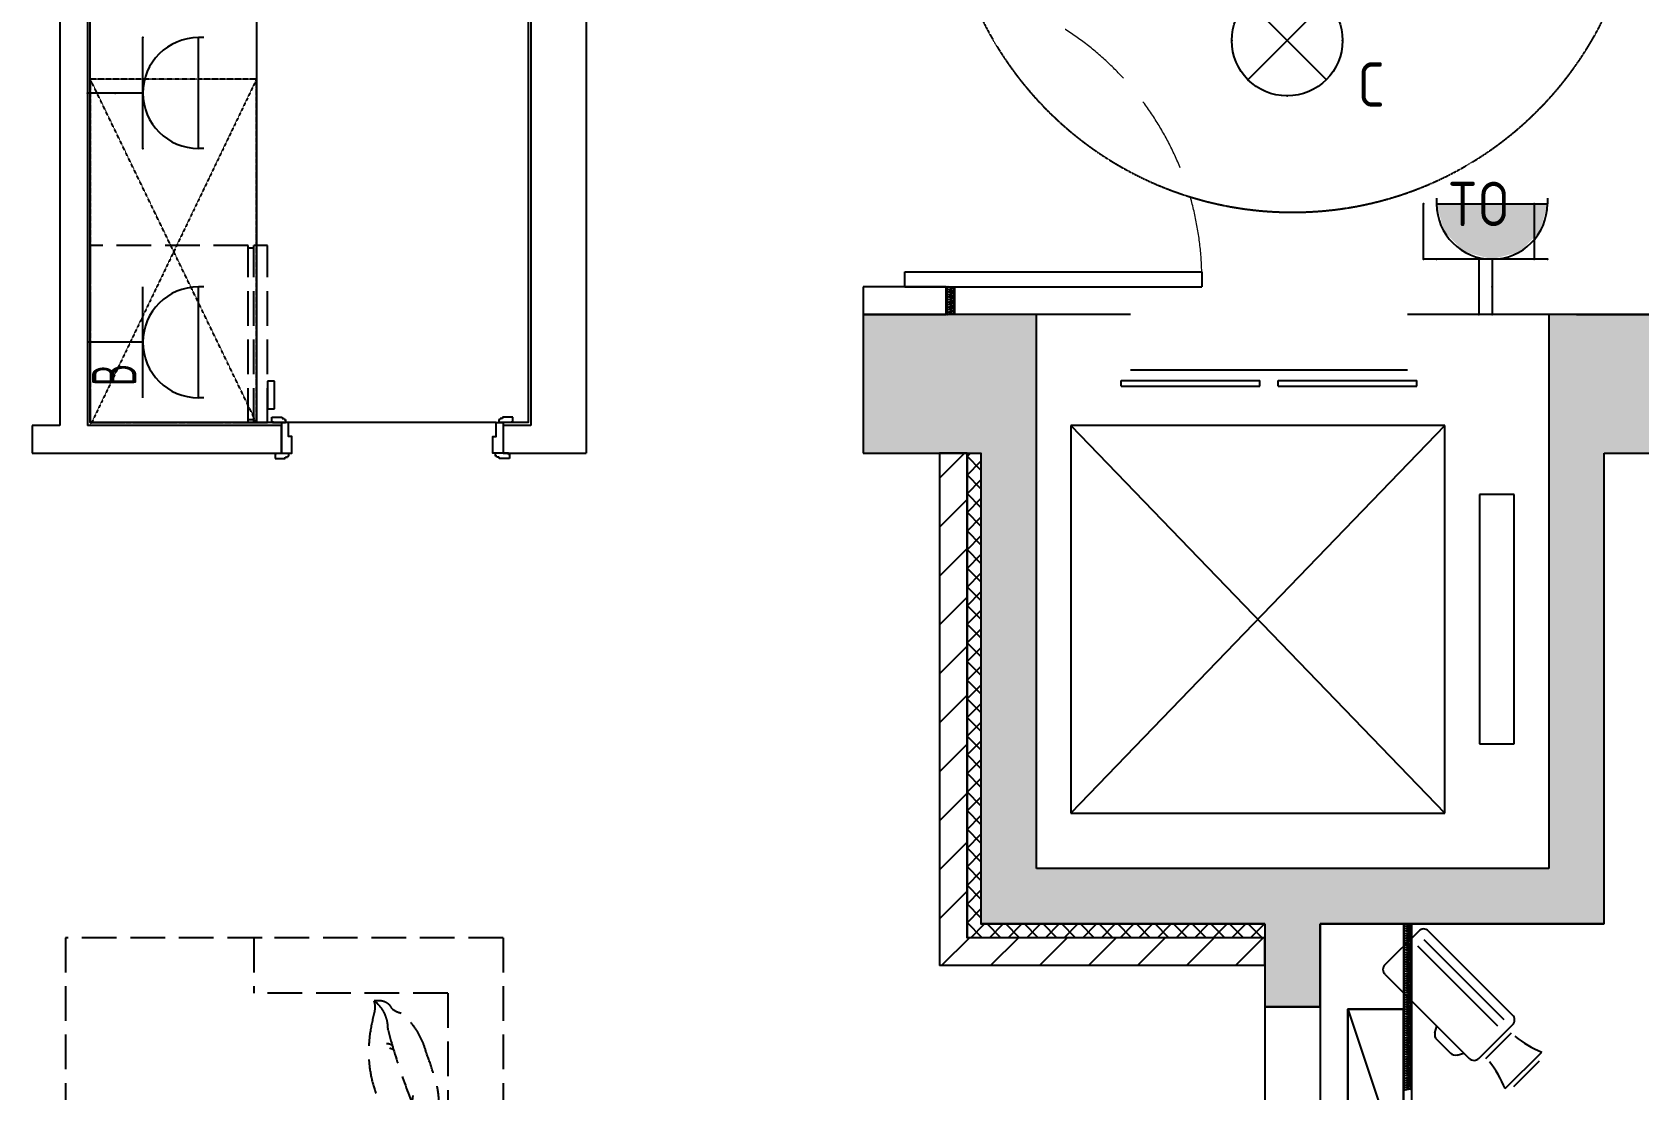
# Model space of a CAD drawing. Header units: millimetres. Extents: x -28014 to 297841, y -81741 to 47579.
# Drawn here: x 86633 to 92433, y 7132 to 10952 of the extents above; entities that cross this region are included whole.
import ezdxf
from ezdxf.enums import TextEntityAlignment as Align

# ---------------------------------------------------------------- set-up
doc = ezdxf.new("R2010")
doc.units = ezdxf.units.MM
doc.header["$MEASUREMENT"] = 0
for name, pattern in [('00-TK-A0$0$ax-d-a$0$Ax-41-Pr$0$Ax-41-Pr$0$HIDDEN2', [0.1875, 0.125, -0.0625]), ('__DASH', [0.35, 0.25, -0.1]), ('DASH', [0.35, 0.25, -0.1])]:
    doc.linetypes.add(name, pattern=pattern)
for name, color, linetype in [('A-墙体-填充墙', 4, 'Continuous'), ('A-墙体-砖墙', 4, 'Continuous'), ('A-墙体-面层', 6, 'Continuous'), ('A-楼面-楼梯', 2, 'Continuous'), ('A-注释-填充', 8, 'Continuous'), ('A-电气-洞口', 171, 'Continuous'), ('A-立面-填充1', 8, 'Continuous'), ('AR9-剪力墙（柱）填充', 250, 'Continuous'), ('AR9-剪力墙（柱）线', 6, 'Continuous'), ('AR9-墙线', 160, 'Continuous'), ('AR9-电梯', 14, 'Continuous'), ('C-sheet(通用-图框)', 7, 'Continuous'), ('DS-4BS-墙体完成面', 20, 'Continuous'), ('EM-强电图标', 14, 'Continuous'), ('EQUIP-插座', 4, 'Continuous'), ('EQUIP-照明', 3, 'Continuous'), ('EQUIP-通讯', 4, 'Continuous'), ('FC-平面高差线', 144, 'Continuous'), ('FF-厨卫（地坪隐）', 31, 'Continuous'), ('FF-活动家具', 51, 'Continuous'), ('FF-门', 20, 'Continuous'), ('FF-门套', 20, 'Continuous'), ('PUB_HATCH', 8, 'Continuous'), ('RC-天花轮廓线', 30, 'Continuous')]:
    doc.layers.add(name, color=color, linetype=linetype)
doc.styles.add('_TEL_ATTDEF', font='GBENOR', dxfattribs={"width": 0.8, "height": 3, "bigfont": 'GBCBIG'})
doc.styles.add('_TEL_DIM', font='', dxfattribs={"width": 0.8, "height": 3.5})
doc.styles.get("Standard").update_dxf_attribs({"font": 'arial.ttf'})
doc.styles.add('标注', font='hzs.shx', dxfattribs={"width": 0.7, "bigfont": 'hztxt.shx'})
doc.styles.get('_TEL_DIM').set_extended_font_data('SimSun')
pattern_1 = [(45, (92733.22, 15171.26), (-88.3884, 88.3884), [])]

# ---------------------------------------------------------------- blocks, each defined once
blk = doc.blocks.new('bingxiang')
at = {"layer": 'FF-活动家具', "linetype": '__DASH', "ltscale": 500}
for p, q in [((70679.6, -68761.1), (70679.5, -69331.1)), ((71319.5, -68761.1), (70679.6, -68761.1)), ((71319.5, -69331.1), (71319.5, -68761.1)), ((70679.5, -69331.1), (71319.5, -69331.1)), ((70679.5, -69351.1), (70679.5, -69401.1)), ((70679.5, -69351.1), (71319.5, -69351.1)), ((70689.5, -69351.1), (70689.5, -69331.1)), ((71309.5, -69351.1), (71309.5, -69331.1)), ((71319.5, -69401.1), (71319.5, -69351.1)), ((70679.5, -69401.1), (71319.5, -69401.1))]:
    blk.add_line(p, q, dxfattribs=at)
blk.add_lwpolyline([(70729.5, -69401.1), (70729.5, -69426.1), (70829.5, -69426.1), (70829.5, -69401.1)], close=True, dxfattribs=at)
blk = doc.blocks.new('L沙发2650')
at = {"layer": 'FF-活动家具', "linetype": '__DASH', "ltscale": 500}
for p, q in [((0, 2650), (0, 0)), ((0, 2650), (870, 2650)), ((870, 2650), (1580, 2650)), ((900, 2650), (900, 2450)), ((1580, 2650), (1580, 1850)), ((200, 2450), (900, 2450)), ((200, 2450), (200, 200)), ((200, 1850), (900, 1850)), ((900, 1850), (1580, 1850)), ((900, 1850), (900, 200)), ((900, 975), (415.5, 975)), ((200, 200), (900, 200)), ((900, 200), (900, 0)), ((0, 0), (900, 0))]:
    blk.add_line(p, q, dxfattribs=at)
at = {"layer": 'FF-活动家具', "linetype": '__DASH', "ltscale": 500, "extrusion": (0, 0, -1)}
for centre, major_axis, start_param, end_param in [((-142, 2402.6), (-559.3, 391.4), 2.408554, 3.455752), ((-142, 2402.6), (-559.3, 391.4), 2.408554, 3.455752), ((296.7, 2497.8), (-122.7, 85.8), 3.389375, 3.703714), ((296.7, 2497.8), (-122.7, 85.8), 3.389375, 3.703714), ((475.2, 2351.9), (-70.3, 49.2), -0.150831, 0.979679), ((475.2, 2351.9), (-70.3, 49.2), -0.150831, 0.979679), ((618.2, 2266.5), (-180.9, 126.6), -0.490371, 0.250353), ((618.2, 2266.5), (-180.9, 126.6), -0.490371, 0.250353), ((551.4, 2375.7), (-80.2, 56.1), -0.678882, -0.164651), ((551.4, 2375.7), (-80.2, 56.1), -0.678882, -0.164651), ((735.7, 2032.2), (-417.7, 292.3), -0.26771, 0.196309), ((735.7, 2032.2), (-417.7, 292.3), -0.26771, 0.196309), ((-3255.5, 3958.4), (-3347.5, 2342.5), 2.882237, 2.987316), ((-3255.5, 3958.4), (-3347.5, 2342.5), 2.882237, 2.987316), ((1108.5, 1786.5), (-778.4, 544.7), -0.258135, -0.160744), ((1108.5, 1786.5), (-778.4, 544.7), -0.258135, -0.160744), ((699.8, 1925.9), (-417.7, 292.3), -0.615188, -0.151169), ((699.8, 1925.9), (-417.7, 292.3), -0.615188, -0.151169), ((116.6, 1963.8), (-122.7, 85.8), 2.160593, 2.474931), ((116.6, 1963.8), (-122.7, 85.8), 2.160593, 2.474931), ((610.9, 1814.2), (-295, 206.4), -0.559943, -0.019248), ((610.9, 1814.2), (-295, 206.4), -0.559943, -0.019248), ((328.7, 1917.3), (-70.3, 49.2), -1.398558, -0.268048), ((328.7, 1917.3), (-70.3, 49.2), -1.398558, -0.268048), ((369.4, 1835.9), (-80.2, 56.1), -0.254228, 0.260003), ((369.4, 1835.9), (-80.2, 56.1), -0.254228, 0.260003), ((285.2, 946.3), (14.1, 14.9), 0.590754, 1.564635), ((285.2, 946.3), (14.1, 14.9), 0.590754, 1.564635), ((232.3, 898.1), (62.2, 65.5), 0.182406, 0.714671), ((232.3, 898.1), (62.2, 65.5), 0.182406, 0.714671), ((442.8, 812.6), (36, 37.8), 2.537971, 2.960057), ((442.8, 812.6), (36, 37.8), 2.537971, 2.960057), ((442.2, 780.3), (22.2, 23.4), 2.199169, 3.345275), ((442.2, 780.3), (22.2, 23.4), 2.199169, 3.345275), ((291, 609.7), (16.8, 11.7), 0.590754, 1.564635), ((291, 609.7), (16.8, 11.7), 0.590754, 1.564635), ((229.5, 573), (74, 51.8), 0.182406, 0.714671), ((229.5, 573), (74, 51.8), 0.182406, 0.714671), ((418.9, 447.3), (42.8, 29.9), 2.537971, 2.960057), ((418.9, 447.3), (42.8, 29.9), 2.537971, 2.960057), ((411.8, 415.8), (26.4, 18.5), 2.199169, 3.345275), ((411.8, 415.8), (26.4, 18.5), 2.199169, 3.345275)]:
    blk.add_ellipse(centre, major_axis=major_axis, ratio=0.724638, start_param=start_param, end_param=end_param, dxfattribs=at)
at = {"layer": 'FF-活动家具', "linetype": '__DASH', "ltscale": 500}
for centre, major_axis, start_param, end_param in [((425.8, 2241.2), (-26.4, 18.5), -0.942424, 0.203683), ((425.8, 2241.2), (-26.4, 18.5), -0.942424, 0.203683), ((432.9, 2209.7), (-42.8, 29.9), -0.603621, -0.181536), ((432.9, 2209.7), (-42.8, 29.9), -0.603621, -0.181536), ((305, 2047.4), (-16.8, 11.7), 3.732346, 4.706228), ((305, 2047.4), (-16.8, 11.7), 3.732346, 4.706228), ((243.5, 2084), (-74, 51.8), 3.323999, 3.856263), ((243.5, 2084), (-74, 51.8), 3.323999, 3.856263), ((282.6, 1078.4), (59.1, 62.2), 1.743034, 2.873545), ((282.6, 1078.4), (59.1, 62.2), 1.743034, 2.873545), ((538.7, 1235.6), (248, 261), 2.58165, 3.122344), ((306.2, 1166.3), (67.4, 71), 2.887364, 3.401596), ((538.7, 1235.6), (248, 261), 2.58165, 3.122344), ((306.2, 1166.3), (67.4, 71), 2.887364, 3.401596), ((-82.2, 509.3), (470.3, 494.8), -0.733038, 0.314159), ((-82.2, 509.3), (470.3, 494.8), -0.733038, 0.314159), ((84, 990.8), (103.1, 108.5), -0.981, -0.666662), ((84, 990.8), (103.1, 108.5), -0.981, -0.666662), ((648, 1143.9), (351.2, 369.5), 2.526405, 2.990423), ((648, 1143.9), (351.2, 369.5), 2.526405, 2.990423), ((-2823.9, -1634.8), (2814.6, 2961.5), -0.259356, -0.154277), ((-2823.9, -1634.8), (2814.6, 2961.5), -0.259356, -0.154277), ((1020.7, 1361.7), (654.5, 688.7), 2.883458, 2.980848), ((1020.7, 1361.7), (654.5, 688.7), 2.883458, 2.980848), ((314.7, 739.7), (70.3, 49.2), 1.743034, 2.873545), ((314.7, 739.7), (70.3, 49.2), 1.743034, 2.873545), ((597, 842.8), (295, 206.4), 2.58165, 3.122344), ((597, 842.8), (295, 206.4), 2.58165, 3.122344), ((355.4, 821.1), (80.2, 56.1), 2.887364, 3.401596), ((355.4, 821.1), (80.2, 56.1), 2.887364, 3.401596), ((704.3, 1046.9), (351.2, 369.5), 2.873883, 3.337901), ((704.3, 1046.9), (351.2, 369.5), 2.873883, 3.337901), ((102.6, 693.3), (122.7, 85.8), -0.981, -0.666662), ((102.6, 693.3), (122.7, 85.8), -0.981, -0.666662), ((-156, 254.5), (559.3, 391.4), -0.733038, 0.314159), ((-156, 254.5), (559.3, 391.4), -0.733038, 0.314159), ((635.7, 793.9), (152.1, 160), 2.651222, 3.391946), ((635.7, 793.9), (152.1, 160), 2.651222, 3.391946), ((685.9, 731.2), (417.7, 292.3), 2.526405, 2.990423), ((685.9, 731.2), (417.7, 292.3), 2.526405, 2.990423), ((-3269.4, -1301.4), (3347.5, 2342.5), -0.259356, -0.154277), ((-3269.4, -1301.4), (3347.5, 2342.5), -0.259356, -0.154277), ((592, 673.5), (67.4, 71), 2.46271, 2.976942), ((592, 673.5), (67.4, 71), 2.46271, 2.976942), ((366.7, 503.2), (103.1, 108.5), 0.247782, 0.562121), ((366.7, 503.2), (103.1, 108.5), 0.247782, 0.562121), ((512.6, 681.7), (59.1, 62.2), 2.990762, 4.121272), ((512.6, 681.7), (59.1, 62.2), 2.990762, 4.121272), ((1094.5, 870.5), (778.4, 544.7), 2.883458, 2.980848), ((1094.5, 870.5), (778.4, 544.7), 2.883458, 2.980848), ((721.7, 624.9), (417.7, 292.3), 2.873883, 3.337901), ((721.7, 624.9), (417.7, 292.3), 2.873883, 3.337901), ((604.2, 390.6), (180.9, 126.6), 2.651222, 3.391946), ((604.2, 390.6), (180.9, 126.6), 2.651222, 3.391946), ((282.8, 159.2), (122.7, 85.8), 0.247782, 0.562121), ((282.8, 159.2), (122.7, 85.8), 0.247782, 0.562121), ((461.2, 305.2), (70.3, 49.2), 2.990762, 4.121272), ((461.2, 305.2), (70.3, 49.2), 2.990762, 4.121272), ((537.4, 281.3), (80.2, 56.1), 2.46271, 2.976942), ((537.4, 281.3), (80.2, 56.1), 2.46271, 2.976942)]:
    blk.add_ellipse(centre, major_axis=major_axis, ratio=0.724638, start_param=start_param, end_param=end_param, dxfattribs=at)
blk = doc.blocks.new('$DorLib2D$00000001')
for p, q in [((0.45, 0.975), (0.5, 0.975)), ((0.45, 0), (0.45, 0.975)), ((0.5, 0), (0.5, 0.975)), ((0.5, 0), (0.45, 0))]:
    blk.add_line(p, q)
at = {"color": 8, "linetype": '__DASH', "lineweight": 13}
blk.add_arc((0.475, 0), 0.975, 91.4693, 180, dxfattribs=at)
blk = doc.blocks.new('$DorLib2D$00000127')
at = {"color": 0, "linetype": 'Continuous'}
for p, q in [((-0.0333, 0.7949), (-0.5333, 0.7949)), ((-0.5333, 0.7949), (-0.5333, 0.6904)), ((-0.0333, 0.7949), (-0.0333, 0.6904)), ((0.0333, 0.7949), (0.0333, 0.6904)), ((0.5333, 0.7949), (0.0333, 0.7949)), ((0.5333, 0.7949), (0.5333, 0.6904)), ((-0.0333, 0.6904), (-0.5333, 0.6904)), ((0.5333, 0.6904), (0.0333, 0.6904)), ((0.5, 0.5), (-0.5, 0.5))]:
    blk.add_line(p, q, dxfattribs=at)
blk = doc.blocks.new('$LinePat$岩棉板')
at = {"color": 0}
for p, q in [((0, -17), (12, -67)), ((12, -67), (24, -17))]:
    blk.add_line(p, q, dxfattribs=at)
for centre, start, end in [((12, -17), 0, 180), ((0, -67), 270, 0), ((24, -67), 180, 270)]:
    blk.add_arc(centre, 12, start, end, dxfattribs=at)
at = {"layer": 'Defpoints'}
blk.add_point((0, 0), dxfattribs=at)
at = {"layer": 'Defpoints', "color": 0}
blk.add_point((24, -84), dxfattribs=at)
blk = doc.blocks.new('zz7')
at = {"layer": 'AR9-剪力墙（柱）填充'}
blk.add_hatch(color=256, dxfattribs=at).paths.add_polyline_path([(8475, -4600), (6625, -4600), (6625, -2600), (6000, -2600), (6000, -3100), (6425, -3100), (6425, -4800), (7450, -4800), (7450, -5100), (7650, -5100), (7650, -4800), (8675, -4800), (8675, -3100), (9100, -3100), (9100, -2600), (8475, -2600)])
at = {"layer": 'AR9-剪力墙（柱）线'}
for p, q in [((6625, -2600), (6000, -2600)), ((6000, -2600), (6000, -3100)), ((6625, -4600), (6625, -2600)), ((9100, -2600), (8475, -2600)), ((8475, -2600), (8475, -4600)), ((6000, -3100), (6425, -3100)), ((6425, -3100), (6425, -4800)), ((8675, -4800), (8675, -3100)), ((8675, -3100), (9100, -3100)), ((8475, -4600), (6625, -4600)), ((6425, -4800), (7450, -4800)), ((7450, -4800), (7450, -5100)), ((7650, -5100), (7650, -4800)), ((7650, -4800), (8675, -4800)), ((7450, -5100), (7650, -5100))]:
    blk.add_line(p, q, dxfattribs=at)
blk = doc.blocks.new('$equip_U$00000266(PC214董文军)')
h = blk.add_hatch()
h.set_pattern_fill('林区', color=8, scale=0.025)
h.set_pattern_definition([(270, (-167.83875, -157.745), (0.075, -0.075), [0.0225, -0.1275]), (225, (-167.83875, -157.745), (-2e-17, -0.15), [0.0075, -0.098566015]), (315, (-167.83875, -157.745), (0.15, -3e-17), [0.0075, -0.098566015])])
h.paths.add_polyline_path([(0.375, 0.5), (-0.375, 0.5), (-0.375, 0), (0.375, 0)])
at = {"linetype": 'ByBlock'}
blk.add_lwpolyline([(-0.875, 0.5), (0.875, 0.5), (0.875, 0), (-0.875, 0), (-0.875, 0.5)], dxfattribs=at)
blk.add_lwpolyline([(0.375, 0.5), (-0.375, 0.5), (-0.375, 0), (0.375, 0)], close=True, dxfattribs=at)
for p in [(0, 0.5), (-0.875, 0.25), (0.875, 0.25), (0, 0)]:
    blk.add_point(p)
at = {"color": 7, "style": '_TEL_DIM', "flags": 1}
for tag in ['A', 'REMARK']:
    blk.add_attdef(tag, text='', height=0.000025, dxfattribs=at).set_placement((0, 0), align=Align.MIDDLE_CENTER)
blk = doc.blocks.new('$equip_U$00000233(PC214董文军)')
blk.add_lwpolyline([(-0.775, 0.5), (-0.775, 0), (0.775, 0), (0.775, 0.5), (-0.775, 0.5), (-0.775, 0)])
for p in [(0, 0.5), (-0.775, 0.25), (0.775, 0.25), (0, 0)]:
    blk.add_point(p)
at = {"color": 0, "style": '_TEL_DIM'}
blk.add_attdef('AW', text='', height=0.5, dxfattribs=at).set_placement((0.018, 0.242), align=Align.MIDDLE_CENTER)
at = {"color": 7, "style": '_TEL_DIM', "flags": 1}
for tag in ['A', 'REMARK']:
    blk.add_attdef(tag, text='', height=0.000025, dxfattribs=at).set_placement((0, 0), align=Align.MIDDLE_CENTER)
at = {"color": 7, "style": '_TEL_DIM'}
blk.add_attdef('$TEXT$', text='', height=0.000025, dxfattribs=at).set_placement((0, 0), align=Align.MIDDLE_CENTER)
blk = doc.blocks.new('$equip_U$00000220(PC214董文军)')
blk.add_line((-0.75, 0), (0.75, 0.5))
blk.add_lwpolyline([(-0.75, 0.5), (0.75, 0.5), (0.75, 0), (-0.75, 0)], close=True)
blk.add_lwpolyline([(-0.75, 0.5), (-0.75, 0), (0.75, 0), (0.75, 0.5), (-0.75, 0.5), (-0.75, 0)])
for p in [(0, 0.5), (-0.75, 0.25), (0.75, 0.25), (0, 0)]:
    blk.add_point(p)
at = {"color": 7, "style": '_TEL_DIM', "flags": 1}
for tag in ['A', 'REMARK']:
    blk.add_attdef(tag, text='', height=0.000025, dxfattribs=at).set_placement((0, 0), align=Align.MIDDLE_CENTER)
blk = doc.blocks.new('$equip_U$00000222(PC214董文军)')
h = blk.add_hatch()
h.set_pattern_fill('ACAD_ISO04W100', color=8, scale=0.2)
h.set_pattern_definition([(0, (-167.9325, -153.935), (0, 0.15), [0.72, -0.09, 0.015, -0.09])])
h.paths.add_polyline_path([(0.625, 0.5), (-0.625, 0.5), (-0.625, 0), (0.625, 0)])
blk.add_lwpolyline([(0.625, 0.5), (-0.625, 0.5), (-0.625, 0), (0.625, 0)], close=True)
for p in [(0, 0.5), (-0.625, 0.25), (0.625, 0.25), (0, 0)]:
    blk.add_point(p)
at = {"color": 7, "style": '_TEL_DIM', "flags": 1}
for tag in ['A', 'REMARK']:
    blk.add_attdef(tag, text='', height=0.000025, dxfattribs=at).set_placement((0, 0), align=Align.MIDDLE_CENTER)
at = {"color": 7, "style": '_TEL_DIM'}
blk.add_attdef('$TEXT$', text='', height=0.000025, dxfattribs=at).set_placement((0, 0), align=Align.MIDDLE_CENTER)
blk = doc.blocks.new('$equip_U$00000242(PC214董文军)')
blk.add_lwpolyline([(-0.625, 0.3), (0.625, 0.3), (0.625, 0), (-0.625, 0)], close=True)
for p in [(0, 0.3), (-0.625, 0.15), (0.625, 0.15), (0, 0)]:
    blk.add_point(p)
at = {"color": 0, "style": '_TEL_DIM'}
blk.add_attdef('DZJ', text='', height=0.3, dxfattribs=at).set_placement((0.019, 0.148), align=Align.MIDDLE_CENTER)
at = {"color": 7, "style": '_TEL_DIM', "flags": 1}
for tag in ['REMARK', 'REMARK', 'A', 'REMARK']:
    blk.add_attdef(tag, text='', height=0.000025, dxfattribs=at).set_placement((0, 0), align=Align.MIDDLE_CENTER)
at = {"color": 7, "style": '_TEL_DIM'}
blk.add_attdef('$TEXT$', text='', height=0.000025, dxfattribs=at).set_placement((0, 0), align=Align.MIDDLE_CENTER)
blk = doc.blocks.new('$equip_U$00000238(PC214董文军)')
h = blk.add_hatch(color=8)
h.dxf.hatch_style = 1
h.paths.add_polyline_path([(0.5, 0.475), (-0.5, 0.475), (0, 0)])
for q in [(-0.5, 0.475), (0.5, 0.475)]:
    blk.add_line((0, 0), q)
blk.add_lwpolyline([(-0.5, 0.475), (0.5, 0.475), (0.5, 0), (-0.5, 0)], close=True)
for p in [(0, 0.475), (-0.5, 0.238), (0.5, 0.238), (0, 0)]:
    blk.add_point(p)
at = {"color": 7, "style": '_TEL_DIM', "flags": 1}
for tag in ['A', 'REMARK']:
    blk.add_attdef(tag, text='', height=0.000025, dxfattribs=at).set_placement((0, 0), align=Align.MIDDLE_CENTER)
at = {"color": 7, "style": '_TEL_DIM'}
blk.add_attdef('$TEXT$', text='', height=0.000025, dxfattribs=at).set_placement((0, 0), align=Align.MIDDLE_CENTER)
blk = doc.blocks.new('$equip_U$00000241(PC214董文军)')
h = blk.add_hatch(color=256)
h.dxf.hatch_style = 1
h.paths.add_polyline_path([(-0.525, 0.275), (-0.525, 0), (0, 0.138)])
h = blk.add_hatch(color=256)
h.dxf.hatch_style = 1
h.paths.add_polyline_path([(0.525, 0.275), (0.525, 0), (0, 0.138)])
at = {"linetype": 'ByBlock'}
for p, q in [((-0.525, 0), (-0.525, 0.275)), ((0, 0.138), (-0.525, 0.275)), ((0, 0.138), (0.525, 0.275)), ((0.525, 0), (0.525, 0.275)), ((0.525, 0), (0.525, 0.275)), ((0, 0.138), (-0.525, 0)), ((0, 0.138), (0.525, 0))]:
    blk.add_line(p, q, dxfattribs=at)
for p, q in [((-0.525, 0.275), (-0.525, 0)), ((0.525, 0.275), (0.525, 0))]:
    blk.add_line(p, q)
for points in [[(0.525, 0.275), (-0.525, 0.275)], [(0.525, 0), (-0.525, 0)]]:
    blk.add_lwpolyline(points, dxfattribs=at)
for p in [(0, 0.275), (-0.525, 0.138), (0, 0), (0.525, 0.138)]:
    blk.add_point(p)
at = {"color": 7, "style": '_TEL_DIM', "flags": 1}
for tag in ['A', 'REMARK']:
    blk.add_attdef(tag, text='', height=0.000025, dxfattribs=at).set_placement((0, 0), align=Align.MIDDLE_CENTER)
at = {"color": 7, "style": '_TEL_DIM'}
for p in [(0, 0), (0.1, 0)]:
    blk.add_attdef('$TEXT$', text='', height=0.000025, dxfattribs=at).set_placement(p, align=Align.MIDDLE_CENTER)
blk = doc.blocks.new('$equip_U$00000243(PC214董文军)')
blk.add_lwpolyline([(-0.375, 0.25), (0.375, 0.25), (0.375, 0), (-0.375, 0)], close=True)
for p in [(0, 0.25), (-0.375, 0.125), (0, 0), (0.375, 0.125)]:
    blk.add_point(p)
at = {"color": 0, "style": '_TEL_DIM'}
blk.add_attdef('DJ', text='', height=0.25, dxfattribs=at).set_placement((0.004, 0.123), align=Align.MIDDLE_CENTER)
at = {"color": 7, "style": '_TEL_DIM', "flags": 1}
for tag in ['A', 'REMARK']:
    blk.add_attdef(tag, text='', height=0.000025, dxfattribs=at).set_placement((0, 0), align=Align.MIDDLE_CENTER)
at = {"color": 7, "style": '_TEL_DIM'}
blk.add_attdef('$TEXT$', text='', height=0.000025, dxfattribs=at).set_placement((0, 0), align=Align.MIDDLE_CENTER)
blk = doc.blocks.new('$equip_U$00000240(PC214董文军)')
blk.add_lwpolyline([(-0.625, 0.3), (0.625, 0.3), (0.625, 0), (-0.625, 0)], close=True)
for p in [(0, 0.3), (-0.625, 0.15), (0.625, 0.15), (0, 0)]:
    blk.add_point(p)
at = {"color": 0, "style": '_TEL_DIM'}
blk.add_attdef('TV', text='', height=0.3, dxfattribs=at).set_placement((0.019, 0.148), align=Align.MIDDLE_CENTER)
at = {"color": 7, "style": '_TEL_DIM', "flags": 1}
for tag in ['REMARK', 'A', 'REMARK']:
    blk.add_attdef(tag, text='', height=0.000025, dxfattribs=at).set_placement((0, 0), align=Align.MIDDLE_CENTER)
at = {"color": 7, "style": '_TEL_DIM'}
blk.add_attdef('$TEXT$', text='', height=0.000025, dxfattribs=at).set_placement((0, 0), align=Align.MIDDLE_CENTER)
blk = doc.blocks.new('d1')
at = {"layer": 'A-电气-洞口'}
blk.add_lwpolyline([(0, 120), (450, 120), (450, 0), (0, 0)], close=True, dxfattribs=at)
at = {"layer": 'A-电气-洞口', "style": '标注', "width": 0.7}
blk.add_text('ADD', height=120, dxfattribs=at).set_placement((140.9, 1.8))
blk = doc.blocks.new('d2')
at = {"layer": 'A-电气-洞口'}
h = blk.add_hatch(dxfattribs=at)
h.set_pattern_fill('ANSI31', color=256, scale=25, style=0)
h.set_pattern_definition([(45, (-62577.283, -46598.13), (-28.0633, 28.0633), [])])
h.paths.add_polyline_path([(225, 0), (225, 120), (0, 120), (0, 0)])
blk.add_line((225, 120), (225, 0), dxfattribs=at)
at = {"layer": 'A-电气-洞口', "ltscale": 0.01}
blk.add_lwpolyline([(0, 120), (450, 120), (450, 0), (0, 0)], close=True, dxfattribs=at)
blk = doc.blocks.new('gfthy')
at = {"layer": 'A-电气-洞口'}
ref = blk.add_blockref('$equip_U$00000241(PC214董文军)', (-2275, 3810), dxfattribs=dict(at, xscale=400, yscale=400, zscale=400, rotation=270))
ref.add_attrib('$TEXT$', 'REMARK', dxfattribs={"layer": '0', "color": 7, "height": 0.01, "rotation": 90, "style": '_TEL_ATTDEF'}).set_placement((-2275, 3770), align=Align.MIDDLE_CENTER)
ref.add_attrib('$TEXT$', 'REMARK', dxfattribs={"layer": '0', "color": 7, "height": 0.01, "rotation": 90, "style": '_TEL_ATTDEF'}).set_placement((-2275, 3810), align=Align.MIDDLE_CENTER)
ref = blk.add_blockref('$equip_U$00000240(PC214董文军)', (675, 3730), dxfattribs=dict(at, xscale=400, yscale=400, zscale=400))
ref.add_attrib('TV', 'TV', dxfattribs={"layer": '0', "color": 0, "height": 120, "style": '_TEL_ATTDEF'}).set_placement((682.7, 3789.1), align=Align.MIDDLE_CENTER)
ref.add_attrib('$TEXT$', 'REMARK', dxfattribs={"layer": '0', "color": 7, "height": 0.01, "style": '_TEL_ATTDEF'}).set_placement((675, 3730), align=Align.MIDDLE_CENTER)
ref = blk.add_blockref('$equip_U$00000238(PC214董文军)', (1125, 3850), dxfattribs=dict(at, xscale=400, yscale=400, zscale=400, rotation=180))
ref.add_attrib('$TEXT$', 'REMARK', dxfattribs={"layer": '0', "color": 7, "height": 0.01, "style": '_TEL_ATTDEF'}).set_placement((1125, 3850), align=Align.MIDDLE_CENTER)
ref = blk.add_blockref('$equip_U$00000222(PC214董文军)', (1575, 3850), dxfattribs=dict(at, xscale=400, yscale=400, zscale=400, rotation=179.9999999999999))
ref.add_attrib('$TEXT$', 'REMARK', dxfattribs={"layer": '0', "color": 7, "height": 0.01, "style": '_TEL_ATTDEF'}).set_placement((1575, 3850), align=Align.MIDDLE_CENTER)
ref = blk.add_blockref('$equip_U$00000243(PC214董文军)', (-2275, 3450), dxfattribs=dict(at, xscale=400, yscale=400, zscale=400, rotation=270))
ref.add_attrib('DJ', 'DJ', dxfattribs={"layer": '0', "color": 0, "height": 100, "rotation": 90, "style": '_TEL_ATTDEF'}).set_placement((-2225.8, 3448.5), align=Align.MIDDLE_CENTER)
ref.add_attrib('$TEXT$', 'REMARK', dxfattribs={"layer": '0', "color": 7, "height": 0.01, "rotation": 90, "style": '_TEL_ATTDEF'}).set_placement((-2275, 3450), align=Align.MIDDLE_CENTER)
at = {"layer": 'A-电气-洞口', "rotation": 90}
for name, p in [('d2', (-3555, 3100)), ('d1', (-3435, 3100))]:
    blk.add_blockref(name, p, dxfattribs=at)
at = {"layer": 'A-电气-洞口', "xscale": -1, "rotation": 270}
for name, p in [('d1', (1825, 250)), ('d2', (1945, 250))]:
    blk.add_blockref(name, p, dxfattribs=at)
at = {"layer": 'A-电气-洞口', "xscale": 400, "yscale": 400, "zscale": 400, "rotation": 270}
for name, p in [('$equip_U$00000220(PC214董文军)', (-725, -808.3)), ('$equip_U$00000266(PC214董文军)', (-724.9, -2079))]:
    blk.add_blockref(name, p, dxfattribs=at)
at = {"layer": 'A-电气-洞口'}
ref = blk.add_blockref('$equip_U$00000233(PC214董文军)', (-725, -1418), dxfattribs=dict(at, xscale=400, yscale=400, zscale=400, rotation=270))
ref.add_attrib('AW', 'AW', dxfattribs={"layer": '0', "color": 0, "height": 200, "rotation": 90, "style": '_TEL_ATTDEF'}).set_placement((-628.3, -1425), align=Align.MIDDLE_CENTER)
ref.add_attrib('$TEXT$', 'REMARK', dxfattribs={"layer": '0', "color": 7, "height": 0.01, "rotation": 90, "style": '_TEL_ATTDEF'}).set_placement((-725, -1418), align=Align.MIDDLE_CENTER)
ref = blk.add_blockref('$equip_U$00000242(PC214董文军)', (-725, -2713.2), dxfattribs=dict(at, xscale=400, yscale=400, zscale=400, rotation=270))
ref.add_attrib('DZJ', 'DZJ', dxfattribs={"layer": '0', "color": 0, "height": 120, "rotation": 270, "style": '_TEL_ATTDEF'}).set_placement((-665.9, -2720.8), align=Align.MIDDLE_CENTER)
ref.add_attrib('$TEXT$', 'REMARK', dxfattribs={"layer": '0', "color": 7, "height": 0.01, "rotation": 270, "style": '_TEL_ATTDEF'}).set_placement((-725, -2713.2), align=Align.MIDDLE_CENTER)
blk = doc.blocks.new('FADSASDFADSFFASD')
for p, q in [((772946.1, 351903.4), (772941.1, 351903.4)), ((772941.1, 351903.4), (772941.1, 351856.4)), ((772946.1, 351906.4), (772961.1, 351906.4)), ((772946.1, 351906.4), (772946.1, 351903.4)), ((772961.1, 351906.4), (772961.1, 351869.4)), ((772952.1, 351856.4), (772941.1, 351856.4)), ((772956.1, 351861.4), (772952.1, 351861.4)), ((772952.1, 351861.4), (772952.1, 351856.4)), ((772961.1, 351869.4), (772956.1, 351869.4)), ((772956.1, 351869.4), (772956.1, 351861.4))]:
    blk.add_line(p, q)
blk.add_arc((772959.1, 351899.4), 2, 0, 0)
blk = doc.blocks.new('*U248')
blk.add_lwpolyline([(130, 70), (130, 45), (20, 45), (20, 82), (80, 82), (80, 70), (130, 70)])
at = {"rotation": 180}
blk.add_blockref('FADSASDFADSFFASD', (772961.1, 351928.4), dxfattribs=at)
at = {"xscale": -1, "rotation": 180}
blk.add_blockref('FADSASDFADSFFASD', (-772811.1, 351916.4), dxfattribs=at)
blk = doc.blocks.new('$equip$00002516')
for p, q in [((0.354, 0.354), (-0.354, -0.354)), ((-0.354, 0.354), (0.354, -0.354))]:
    blk.add_line(p, q)
blk.add_lwpolyline([(0, 0.5, -1), (0, -0.5, -1), (0, 0.5, -0.031544)], format="xyb")
blk.add_circle((0, 0), 0.5)
for p in [(0, 0.5), (-0.5, 0), (0.5, 0), (0, -0.5)]:
    blk.add_point(p)
at = {"color": 7, "style": '_TEL_DIM', "flags": 1}
blk.add_attdef('A', text='', height=0.00002, dxfattribs=at).set_placement((0, 0), align=Align.MIDDLE_CENTER)
at = {"color": 7, "style": '_TEL_DIM'}
blk.add_attdef('$TEXT$', text='', height=0.4, dxfattribs=at).set_placement((0.757, -0.398), align=Align.MIDDLE_CENTER)
blk = doc.blocks.new('awrawraw')
at = {"layer": 'EQUIP-照明'}
ref = blk.add_blockref('$equip$00002516', (558401.3, 71400.4), dxfattribs=dict(at, xscale=400, yscale=400, zscale=400))
ref.add_attrib('$TEXT$', 'C', dxfattribs={"layer": '0', "color": 7, "height": 160, "style": '_TEL_ATTDEF'}).set_placement((558704.3, 71241.4), align=Align.MIDDLE_CENTER)
blk = doc.blocks.new('A$Cab11e3a1')
at = {"layer": 'EQUIP-照明'}
blk.add_blockref('awrawraw', (-563821, -65410.7), dxfattribs=at)
blk = doc.blocks.new('$equip_U$00000183(PC214董文军)')
for p, q in [((-0.5, 1.05), (-0.5, 1)), ((0.5, 1.05), (0.5, 1)), ((0.5, 1), (-0.5, 1)), ((0.5, 0.5), (-0.5, 0.5)), ((0, 0.5), (0, 0))]:
    blk.add_line(p, q)
blk.add_arc((0, 1), 0.5, 180, 0)
for p in [(-0.5, 0.5), (0.5, 0.5), (0, 0.25), (0, 0)]:
    blk.add_point(p)
at = {"color": 7, "flags": 1}
for tag in ['A', 'REMARK']:
    blk.add_attdef(tag, text='', height=0.00002, dxfattribs=at).set_placement((0, 0), align=Align.MIDDLE_CENTER)
blk = doc.blocks.new('$equip_U$00000133(PC214董文军)')
for p, q in [((-0.5, 1.05), (-0.5, 1)), ((0.5, 1.05), (0.5, 1)), ((0.5, 1), (-0.5, 1)), ((0.5, 0.5), (-0.5, 0.5)), ((0, 0.5), (0, 0))]:
    blk.add_line(p, q)
blk.add_arc((0, 1), 0.5, 180, 0)
at = {"color": 7, "style": '_TEL_DIM', "width": 0.7}
blk.add_attdef('$TEXT$', text='', height=0.4, dxfattribs=at).set_placement((0.293, 0.24), align=Align.MIDDLE_CENTER)
at = {"color": 7, "style": '_TEL_DIM', "flags": 1}
for tag in ['A', 'REMARK']:
    blk.add_attdef(tag, text='', height=0.00002, dxfattribs=at).set_placement((0, 0), align=Align.MIDDLE_CENTER)
blk = doc.blocks.new('$equip_U$00000182(PC214董文军)')
for p, q in [((-0.5, 1.05), (-0.5, 1)), ((0.5, 1.05), (0.5, 1)), ((-0.5, 1), (0.5, 1)), ((0.5, 0.5), (-0.5, 0.5)), ((0, 0.5), (0, 0))]:
    blk.add_line(p, q)
blk.add_arc((0, 1), 0.5, 180, 0)
for p in [(-0.5, 0.5), (0.5, 0.5), (0, 0.25), (0, 0)]:
    blk.add_point(p)
for points in [[(0.433, 0.75), (-0.433, 0.75), (0.5, 1), (-0.5, 1)], [(0.25, 0.567), (-0.25, 0.567), (0.433, 0.75), (-0.433, 0.75)], [(0, 0.5), (0, 0.5), (0.25, 0.567), (-0.25, 0.567)]]:
    blk.add_solid(points)
at = {"color": 7, "flags": 1}
for tag in ['A', 'REMARK']:
    blk.add_attdef(tag, text='', height=0.00002, dxfattribs=at).set_placement((0, 0), align=Align.MIDDLE_CENTER)
blk = doc.blocks.new('dtyhdtyds')
at = {"layer": 'EQUIP-插座', "xscale": 400, "yscale": 400, "zscale": 400, "rotation": 270}
blk.add_blockref('$equip_U$00000183(PC214董文军)', (254379.1, 71210.7), dxfattribs=at)
at = {"layer": 'EQUIP-插座', "xscale": 400, "yscale": 400, "zscale": 400}
blk.add_blockref('$equip_U$00000182(PC214董文军)', (259449.1, 70410.7), dxfattribs=at)
at = {"layer": 'EQUIP-插座'}
ref = blk.add_blockref('$equip_U$00000133(PC214董文军)', (254379.1, 70310.7), dxfattribs=dict(at, xscale=400, yscale=400, zscale=400, rotation=270))
ref.add_attrib('$TEXT$', 'B', dxfattribs={"layer": '0', "color": 7, "height": 160, "rotation": 90, "style": '_TEL_ATTDEF', "width": 0.7}).set_placement((254475.1, 70193.5), align=Align.MIDDLE_CENTER)
blk = doc.blocks.new('A$C0f04074c')
at = {"layer": 'EQUIP-插座'}
blk.add_blockref('dtyhdtyds', (-264129.1, -65410.7), dxfattribs=at)
blk = doc.blocks.new('$equip$00001847')
for p, q in [((-0.5, 0.499), (-0.5, 0.999)), ((0.5, 0.999), (0.5, 0.499)), ((0.5, 0.499), (-0.5, 0.499)), ((0, 0.5), (0, 0))]:
    blk.add_line(p, q)
for p in [(-0.5, 0.999), (0.5, 0.999), (-0.5, 0.499), (0.5, 0.499), (0, 0)]:
    blk.add_point(p)
at = {"color": 7, "style": '_TEL_DIM'}
blk.add_attdef('$TEXT$', text='', height=0.4, dxfattribs=at).set_placement((0, 0.999), align=Align.MIDDLE_CENTER)
at = {"color": 7, "style": '_TEL_DIM', "flags": 1}
blk.add_attdef('A', text='', height=0.00002, dxfattribs=at).set_placement((0, 0), align=Align.MIDDLE_CENTER)
blk = doc.blocks.new('nfghf')
at = {"layer": 'EQUIP-通讯'}
ref = blk.add_blockref('$equip$00001847', (708939, 70410.7), dxfattribs=dict(at, xscale=400, yscale=400, zscale=400))
ref.add_attrib('$TEXT$', 'TO', dxfattribs={"layer": '0', "color": 7, "height": 160, "style": '_TEL_ATTDEF'}).set_placement((708939, 70810.3), align=Align.MIDDLE_CENTER)
blk = doc.blocks.new('$equip_U$00000079(陈巍)')
for p, q in [((-0.1631, 0.1023), (-0.6831, -0.4178)), ((0.1058, -0.1058), (-0.1023, 0.1023)), ((0.0151, -0.0977), (-0.4812, -0.5939)), ((0.0543, -0.1369), (-0.4419, -0.6331)), ((-0.4143, -0.6867), (0.1058, -0.1666)), ((-0.5657, -0.2172), (-0.6508, -0.3023)), ((-0.5243, -0.206), (-0.4824, -0.2171)), ((-0.662, -0.3437), (-0.6509, -0.3856)), ((-0.6831, -0.4786), (-0.4751, -0.6867)), ((-0.6837, -0.5222), (-0.5249, -0.681)), ((-0.87, -0.6414), (-0.6441, -0.8673)), ((-0.8562, -0.6947), (-0.6974, -0.8535))]:
    blk.add_line(p, q)
for centre, radius, start, end in [((-0.1322, 0.0727), 0.043, 44.63965, 134.63965), ((0.0754, -0.1362), 0.043, 315, 45), ((-0.5353, -0.2476), 0.043, 75.1357, 135), ((-0.6204, -0.3327), 0.043, 135, 194.8643), ((-0.6527, -0.4482), 0.043, 135, 225), ((-1.1403, 0.0053), 0.701, 292.68514, 308.48393), ((-0.4447, -0.6563), 0.043, 225, 315), ((0.0026, -1.1376), 0.701, 141.51607, 157.31486)]:
    blk.add_arc(centre, radius, start, end)
at = {"color": 7, "style": '_TEL_DIM', "flags": 1}
blk.add_attdef('A', text='', height=0.00002, dxfattribs=at).set_placement((0, 0), align=Align.MIDDLE_CENTER)
blk = doc.blocks.new('ata')
at = {"layer": 'EQUIP-照明', "linetype": 'ByBlock', "xscale": 583.039548000186, "yscale": 583.039548000186, "zscale": 583.039548000186, "rotation": 89.99999999999999}
blk.add_blockref('$equip_U$00000079(陈巍)', (708660.5, 68123.2), dxfattribs=at)
blk = doc.blocks.new('aswrarar')
at = {"layer": 'EQUIP-照明'}
blk.add_blockref('ata', (0, 0), dxfattribs=at)
at = {"layer": 'EQUIP-通讯'}
blk.add_blockref('nfghf', (0, 0), dxfattribs=at)
blk = doc.blocks.new('A$C4a50fd5a')
at = {"layer": 'C-sheet(通用-图框)'}
blk.add_blockref('aswrarar', (-717166.9, -64810.7), dxfattribs=at)

msp = doc.modelspace()

# ---------------------------------------------------------------- hatches: boundary and pattern name
at = {"layer": 'AR9-剪力墙（柱）填充', "ltscale": 0.01}
h = msp.add_hatch(dxfattribs=at)
h.set_pattern_fill('ANSI37', color=256, scale=30)
h.set_pattern_definition([(45, (-149999.975, -415267.83), (-33.6759605, 33.6759605), []), (135, (-149999.975, -415267.83), (-33.6759605, -33.6759605), [])])
h.paths.add_polyline_path([(91083.221, 7731.506), (91083.221, 7681.506), (90008.221, 7681.506), (90008.221, 9431.506), (90058.221, 9431.506), (90058.221, 7731.506)])
at = {"layer": 'PUB_HATCH'}
h = msp.add_hatch(dxfattribs=at)
h.set_pattern_fill('普通砖', color=256, scale=50, style=0)
h.set_pattern_definition(pattern_1)
h.paths.add_polyline_path([(89908.221, 9431.506), (89908.221, 7581.506), (90008.221, 7681.506), (90008.221, 9431.506)])
h = msp.add_hatch(dxfattribs=at)
h.set_pattern_fill('普通砖', color=256, scale=50, style=0)
h.set_pattern_definition(pattern_1)
h.paths.add_polyline_path([(91083.221, 7681.506), (90008.221, 7681.506), (89908.221, 7581.506), (91083.221, 7581.506)])

# ---------------------------------------------------------------- linework, layer by layer
at = {"layer": 'A-墙体-填充墙'}
for p, q in [((90598.221, 9931.506), (90158.221, 9931.506)), ((92208.221, 9931.506), (91598.221, 9931.506)), ((92208.222, 9931.506), (92732.722, 9931.506)), ((90058.221, 9431.506), (90058.221, 7731.506)), ((91183.221, 7931.506), (90258.221, 7931.506)), ((92108.221, 7931.506), (91183.221, 7931.506)), ((91083.221, 7731.506), (90058.221, 7731.506)), ((91083.221, 7731.506), (91083.221, 7431.506)), ((92308.221, 7731.506), (91283.221, 7731.506)), ((91283.221, 7731.506), (91283.221, 7431.506)), ((91283.221, 7431.506), (91083.221, 7431.506))]:
    msp.add_line(p, q, dxfattribs=at)
at = {"layer": 'A-墙体-砖墙'}
for p, q in [((90008.221, 9431.506), (89908.221, 9431.506)), ((91083.221, 7581.506), (91083.221, 7681.506))]:
    msp.add_line(p, q, dxfattribs=at)
at = {"layer": 'A-墙体-面层', "ltscale": 0.01}
for points in [[(89933.221, 10031.506), (89963.221, 10031.506), (89963.221, 9931.506)], [(91583.221, 4931.506), (91613.221, 4931.506), (91613.221, 7731.506)]]:
    msp.add_lwpolyline(points, dxfattribs=at)
at = {"layer": 'A-楼面-楼梯', "color": 9, "linetype": 'DASH'}
msp.add_arc((91183.221, 11551.08), 1250, 180, 0, dxfattribs=at)
at = {"layer": 'A-注释-填充', "linetype": '00-TK-A0$0$ax-d-a$0$Ax-41-Pr$0$Ax-41-Pr$0$HIDDEN2'}
msp.add_lwpolyline([(87443.208, 10781.506), (86843.208, 10781.506), (86843.208, 9541.432), (87443.208, 9541.432)], close=True, dxfattribs=at)
for points in [[(87443.208, 9541.432), (86843.208, 10781.506)], [(87443.208, 10781.506), (86843.208, 9531.506)]]:
    msp.add_lwpolyline(points, dxfattribs=at)
at = {"layer": 'A-注释-填充', "ltscale": 0.01}
msp.add_lwpolyline([(91083.221, 7731.506), (91083.221, 7681.506), (90008.221, 7681.506), (90008.221, 9431.506), (90058.221, 9431.506), (90058.221, 7731.506), (91083.221, 7731.506)], dxfattribs=at)
at = {"layer": 'AR9-墙线'}
for p, q in [((86733.221, 12331.506), (86733.221, 9531.506)), ((86833.221, 12331.506), (86833.221, 9531.506)), ((88433.221, 11781.506), (88433.221, 9531.506)), ((88633.221, 11681.506), (88633.221, 9431.506)), ((89933.221, 10031.506), (89633.221, 10031.506)), ((89633.221, 10031.506), (89633.221, 9931.506)), ((89933.221, 9931.506), (89933.221, 10031.506)), ((89633.221, 9931.506), (89933.221, 9931.506)), ((86733.221, 9531.506), (86633.221, 9531.506)), ((86633.221, 9531.506), (86633.221, 9431.506)), ((87533.221, 9531.506), (86833.221, 9531.506)), ((87533.221, 9431.506), (87533.221, 9531.506)), ((88433.221, 9531.506), (88333.221, 9531.506)), ((88333.221, 9531.506), (88333.221, 9431.506)), ((86633.221, 9431.506), (86733.221, 9431.506)), ((86733.221, 9431.506), (87533.221, 9431.506)), ((88333.221, 9431.506), (88633.221, 9431.506)), ((89908.221, 9431.506), (89908.221, 7581.506)), ((90008.221, 9431.506), (90008.221, 7681.506)), ((91283.221, 7731.506), (91283.221, 4931.506)), ((91583.221, 7731.506), (91283.221, 7731.506)), ((91583.221, 7731.506), (91583.221, 4931.506)), ((91083.221, 7681.506), (90008.221, 7681.506)), ((91083.221, 7581.506), (89908.221, 7581.506)), ((91083.221, 7431.506), (91083.221, 4931.506)), ((91283.221, 7431.506), (91083.221, 7431.506)), ((91083.221, 7431.506), (91083.221, 4731.506)), ((91283.221, 7431.506), (91083.221, 7431.506)), ((91283.221, 7431.506), (91283.221, 4731.506)), ((91283.221, 7431.506), (91283.221, 4931.506))]:
    msp.add_line(p, q, dxfattribs=at)
at = {"layer": 'AR9-电梯', "ltscale": 0.01}
for p, q in [((91733.221, 9531.506), (90383.221, 9531.506)), ((90383.221, 9531.506), (90383.221, 8131.506)), ((91733.221, 9531.506), (90383.221, 8131.506)), ((90383.221, 9531.506), (91733.221, 8131.506)), ((91733.221, 8131.506), (91733.221, 9531.506)), ((91983.221, 9281.506), (91858.221, 9281.506)), ((91858.221, 9281.506), (91858.221, 8381.506)), ((91983.221, 8381.506), (91983.221, 9281.506)), ((91858.221, 8381.506), (91983.221, 8381.506)), ((90383.221, 8131.506), (91733.221, 8131.506))]:
    msp.add_line(p, q, dxfattribs=at)
at = {"layer": 'DS-4BS-墙体完成面'}
for points in [[(87533.221, 9541.506), (86843.207, 9541.506), (86843.221, 11971.506), (87143.221, 11971.506), (87143.222, 12071.507), (87363.221, 12071.507), (87363.221, 12321.506), (87443.221, 12321.506), (87443.221, 12388.656)], [(88123.221, 12388.656), (88123.221, 12321.506), (88423.221, 12321.506), (88423.221, 9541.506), (88365.221, 9541.506)]]:
    msp.add_lwpolyline(points, dxfattribs=at)
at = {"layer": 'FC-平面高差线', "color": 144}
msp.add_line((88308.221, 9541.506), (87558.221, 9541.506), dxfattribs=at)
at = {"layer": 'FF-厨卫（地坪隐）'}
msp.add_lwpolyline([(88423.221, 11731.506), (87443.208, 11731.506), (87443.208, 9541.432)], dxfattribs=at)

# ---------------------------------------------------------------- block references
msp.add_blockref('zz7', (83633.221, 12531.506))
at = {"layer": 'A-注释-填充', "yscale": 0.3565137037395431, "zscale": 0.3565137037395431}
for p, xscale, rotation in [((89933.221, 10022.415), 0.3787878783830366, 90.00000000106719), ((89933.221, 10013.324), 0.3787878783830366, 90.00000000106719), ((89933.221, 10004.233), 0.3787878783830366, 90.00000000106719), ((89933.221, 9995.142), 0.3787878783830366, 90.00000000106719), ((89933.221, 9986.052), 0.3787878783830366, 90.00000000106719), ((89933.221, 9976.961), 0.3787878783830366, 90.00000000106719), ((89933.221, 9967.87), 0.3787878783830366, 90.00000000106719), ((89933.221, 9958.779), 0.3787878783830366, 90.00000000106719), ((89933.221, 9949.688), 0.3787878783830366, 90.00000000106719), ((89933.221, 9940.597), 0.3787878783830366, 90.00000000106719), ((89933.221, 9931.506), 0.3787878783830366, 90.00000000106719), ((91583.221, 7722.943), 0.3567787657405532, 90.00000000144955), ((91583.221, 7714.381), 0.3567787657405532, 90.00000000144955), ((91583.221, 7705.818), 0.3567787657405532, 90.00000000144955), ((91583.221, 7697.255), 0.3567787657405532, 90.00000000144955), ((91583.221, 7688.693), 0.3567787657405532, 90.00000000144955), ((91583.221, 7680.13), 0.3567787657405532, 90.00000000144955), ((91583.221, 7671.567), 0.3567787657405532, 90.00000000144955), ((91583.221, 7663.005), 0.3567787657405532, 90.00000000144955), ((91583.221, 7654.442), 0.3567787657405532, 90.00000000144955), ((91583.221, 7645.879), 0.3567787657405532, 90.00000000144955), ((91583.221, 7637.317), 0.3567787657405532, 90.00000000144955), ((91583.221, 7628.754), 0.3567787657405532, 90.00000000144955), ((91583.221, 7620.191), 0.3567787657405532, 90.00000000144955), ((91583.221, 7611.628), 0.3567787657405532, 90.00000000144955), ((91583.221, 7603.066), 0.3567787657405532, 90.00000000144955), ((91583.221, 7594.503), 0.3567787657405532, 90.00000000144955), ((91583.221, 7585.94), 0.3567787657405532, 90.00000000144955), ((91583.221, 7577.378), 0.3567787657405532, 90.00000000144955), ((91583.221, 7568.815), 0.3567787657405532, 90.00000000144955), ((91583.221, 7560.252), 0.3567787657405532, 90.00000000144955), ((91583.221, 7551.69), 0.3567787657405532, 90.00000000144955), ((91583.221, 7543.127), 0.3567787657405532, 90.00000000144955), ((91583.221, 7534.564), 0.3567787657405532, 90.00000000144955), ((91583.221, 7526.002), 0.3567787657405532, 90.00000000144955), ((91583.221, 7517.439), 0.3567787657405532, 90.00000000144955), ((91583.221, 7508.876), 0.3567787657405532, 90.00000000144955), ((91583.221, 7500.313), 0.3567787657405532, 90.00000000144955), ((91583.221, 7491.751), 0.3567787657405532, 90.00000000144955), ((91583.221, 7483.188), 0.3567787657405532, 90.00000000144955), ((91583.221, 7474.625), 0.3567787657405532, 90.00000000144955), ((91583.221, 7466.063), 0.3567787657405532, 90.00000000144955), ((91583.221, 7457.5), 0.3567787657405532, 90.00000000144955), ((91583.221, 7448.937), 0.3567787657405532, 90.00000000144955), ((91583.221, 7440.375), 0.3567787657405532, 90.00000000144955), ((91583.221, 7431.812), 0.3567787657405532, 90.00000000144955), ((91583.221, 7423.249), 0.3567787657405532, 90.00000000144955), ((91583.221, 7414.687), 0.3567787657405532, 90.00000000144955), ((91583.221, 7406.124), 0.3567787657405532, 90.00000000144955), ((91583.221, 7397.561), 0.3567787657405532, 90.00000000144955), ((91583.221, 7388.999), 0.3567787657405532, 90.00000000144955), ((91583.221, 7380.436), 0.3567787657405532, 90.00000000144955), ((91583.221, 7371.873), 0.3567787657405532, 90.00000000144955), ((91583.221, 7363.31), 0.3567787657405532, 90.00000000144955), ((91583.221, 7354.748), 0.3567787657405532, 90.00000000144955), ((91583.221, 7346.185), 0.3567787657405532, 90.00000000144955), ((91583.221, 7337.622), 0.3567787657405532, 90.00000000144955), ((91583.221, 7329.06), 0.3567787657405532, 90.00000000144955), ((91583.221, 7320.497), 0.3567787657405532, 90.00000000144955), ((91583.221, 7311.934), 0.3567787657405532, 90.00000000144955), ((91583.221, 7303.372), 0.3567787657405532, 90.00000000144955), ((91583.221, 7294.809), 0.3567787657405532, 90.00000000144955), ((91583.221, 7286.246), 0.3567787657405532, 90.00000000144955), ((91583.221, 7277.684), 0.3567787657405532, 90.00000000144955), ((91583.221, 7269.121), 0.3567787657405532, 90.00000000144955), ((91583.221, 7260.558), 0.3567787657405532, 90.00000000144955), ((91583.221, 7251.995), 0.3567787657405532, 90.00000000144955), ((91583.221, 7243.433), 0.3567787657405532, 90.00000000144955), ((91583.221, 7234.87), 0.3567787657405532, 90.00000000144955), ((91583.221, 7226.307), 0.3567787657405532, 90.00000000144955), ((91583.221, 7217.745), 0.3567787657405532, 90.00000000144955), ((91583.221, 7209.182), 0.3567787657405532, 90.00000000144955), ((91583.221, 7200.619), 0.3567787657405532, 90.00000000144955), ((91583.221, 7192.057), 0.3567787657405532, 90.00000000144955), ((91583.221, 7183.494), 0.3567787657405532, 90.00000000144955), ((91583.221, 7174.931), 0.3567787657405532, 90.00000000144955), ((91583.221, 7166.369), 0.3567787657405532, 90.00000000144955), ((91583.221, 7157.806), 0.3567787657405532, 90.00000000144955), ((91583.221, 7149.243), 0.3567787657405532, 90.00000000144955), ((91583.221, 7140.68), 0.3567787657405532, 90.00000000144955), ((91583.221, 7132.118), 0.3567787657405532, 90.00000000144955)]:
    msp.add_blockref('$LinePat$岩棉板', p, dxfattribs=dict(at, xscale=xscale, rotation=rotation))
at = {"layer": 'A-立面-填充1'}
msp.add_blockref('gfthy', (92108.221, 7931.506), dxfattribs=at)
at = {"layer": 'AR9-电梯', "ltscale": 0.01, "xscale": 1000, "yscale": 200, "zscale": 1000, "rotation": 179.9999999999675}
msp.add_blockref('$DorLib2D$00000127', (91098.221, 9831.506), dxfattribs=at)
at = {"layer": 'EM-强电图标'}
for name, p in [('A$C0f04074c', (96583.221, 4931.506)), ('A$C4a50fd5a', (100083.221, 4331.506))]:
    msp.add_blockref(name, p, dxfattribs=at)
at = {"layer": 'FF-活动家具', "rotation": 90}
msp.add_blockref('bingxiang', (18082.072, -61138.094), dxfattribs=at)
at = {"layer": 'FF-活动家具', "extrusion": (0, 0, -1), "zscale": -1}
msp.add_blockref('L沙发2650', (-88333.221, 5031.506), dxfattribs=at)
at = {"layer": 'FF-门', "xscale": 1100, "yscale": 1100, "zscale": 1100, "rotation": 270}
msp.add_blockref('$DorLib2D$00000001', (89783.221, 10581.506), dxfattribs=at)
at = {"layer": 'FF-门套', "xscale": -1, "rotation": 270}
msp.add_blockref('*U248', (87488.221, 9411.506), dxfattribs=at)
at = {"layer": 'FF-门套', "rotation": 90.00000000000001}
msp.add_blockref('*U248', (88378.221, 9411.506), dxfattribs=at)
at = {"layer": 'RC-天花轮廓线'}
msp.add_blockref('A$Cab11e3a1', (96583.221, 4931.506), dxfattribs=at)

doc.saveas('drawing.dxf')
